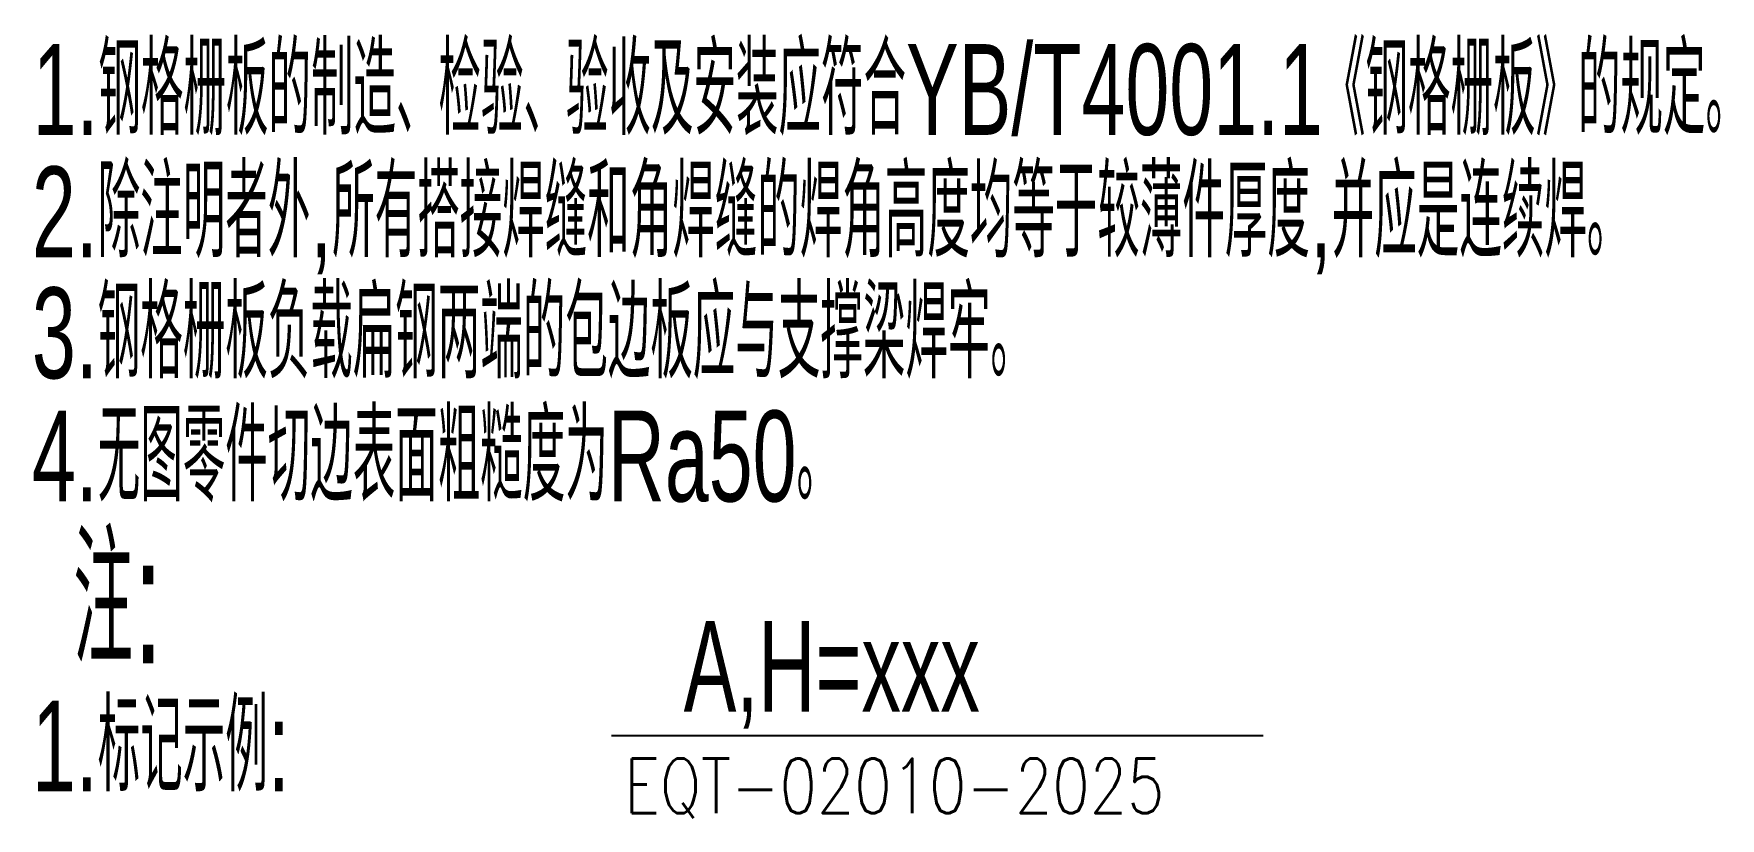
# Model space of a CAD drawing. Extents: x 148 to 221443, y -36682 to 6758.
# Drawn here: x 201237 to 203094, y -10147 to -9283 of the extents above; entities that cross this region are included whole.
import ezdxf

# ---------------------------------------------------------------- set-up
doc = ezdxf.new("R2010")
doc.units = 0
doc.header["$LTSCALE"] = 10
doc.header["$MEASUREMENT"] = 0
doc.layers.add('2', color=4, linetype='Continuous')
doc.styles.add('HZ', font='ROMS.SHX', dxfattribs={"width": 0.75, "bigfont": 'GBCBIG.SHX'})
doc.styles.add('XW', font='ROMANS.shx', dxfattribs={"width": 0.85})

msp = doc.modelspace()

# ---------------------------------------------------------------- linework, layer by layer
at = {"layer": '2', "color": 3, "linetype": 'Continuous'}
msp.add_line((201872.9506, -10055.4408), (202590.3395, -10055.4408), dxfattribs=at)

# ---------------------------------------------------------------- texts
at = {"color": 3, "style": 'HZ', "width": 0.65}
msp.add_text('注:', height=139.99999, dxfattribs=at).set_placement((201280.3575, -9976.2431))
at = {"layer": '2', "color": 3, "linetype": 'Continuous'}
for s, height, style, width, p in [('1.钢格栅板的制造、检验、验收及安装应符合YB/T4001.1《钢格栅板》的规定。', 100, 'HZ', 0.65, (201235.4541, -9394.3415)), ('2.除注明者外,所有搭接焊缝和角焊缝的焊角高度均等于较薄件厚度,并应是连续焊。', 100, 'HZ', 0.65, (201234.7311, -9529.1672)), ('3.钢格栅板负载扁钢两端的包边板应与支撑梁焊牢。', 100, 'HZ', 0.65, (201234.7311, -9662.3059)), ('4.无图零件切边表面粗糙度为Ra50。', 100, 'HZ', 0.65, (201234.7311, -9797.9)), ('  A,H=xxx', 100, 'HZ', 0.65, (201904.0731, -10029.3514)), ('1.标记示例:', 100, 'HZ', 0.65, (201234.7311, -10117.1927)), ('EQT-02010-2025', 60, 'XW', 0.8, (201887.1575, -10140.9758))]:
    msp.add_text(s, height=height, dxfattribs=dict(at, style=style, width=width)).set_placement(p)

doc.saveas('drawing.dxf')
